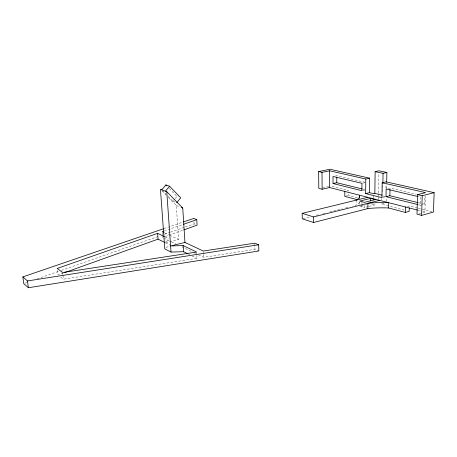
<?xml version="1.0" encoding="UTF-8"?>
<svg xmlns="http://www.w3.org/2000/svg" width="457" height="457" viewBox="0 0 457 457"><rect width="100%" height="100%" fill="white"/><g stroke="black" fill="none" stroke-linecap="round" stroke-linejoin="round"><path stroke-width="0.34" stroke-dasharray="2.29 1.71" d="M357.328 197.79L348.56 195.493L348.571 191.969M356.157 200.166L356.129 205.353L352.673 206.216M359.642 204.359L359.665 201.097M361.938 206.952L361.961 204.33M361.967 203.679L361.984 201.714M368.365 206.553L364.275 207.592L364.298 204.965M373.569 197.858L373.626 193.688M369.05 206.375L375.191 204.816L375.208 203.514M378.516 199.349L378.562 196.499M378.573 195.785L378.602 193.642M378.613 192.928L378.904 173.666M381.395 199.852L381.418 198.447M382.743 191.786L382.875 183.971M385.931 188.215L385.994 184.679M386.354 201.383L386.416 197.858M386.582 188.69L386.656 184.462M418.463 204.73L420.531 205.244L420.794 197.19L418.715 196.699M420.531 205.244L424.444 204.199L424.713 196.179M422.925 212.522L424.901 211.974L425.444 196.07M168.062 196.293L172.912 201.251L174.7 199.086M175.145 198.544L176.933 196.384L178.207 196.853M166.354 247.734L169.456 245.403M165.92 241.73L169.033 239.451M63.369 273.058L57.993 274.983L57.456 270.407M165.268 236.555L183.171 230.139M164.189 231.048L182.811 224.541M25.089 283.112L29.128 281.701M37.206 278.867L58.753 271.315M61.444 270.373L158.39 236.395M164.451 234.27L169.838 232.385M170.507 232.145L184.645 227.192M185.319 226.952L194.071 223.89L195.282 224.393M164.023 228.597L182.937 222.125M418.96 213.625L422.262 212.705M407.381 206.467L409.318 205.953L417.584 208.049M383.829 203.434L381.327 204.068L405.776 210.466M367.114 204.428L359.625 206.313L364.275 207.592M302.951 218.629L309.857 216.904M316.073 215.356L319.529 214.493M322.979 213.63L326.435 212.768M329.885 211.905L342.316 208.803M345.772 207.941L349.222 207.078M382.578 197.504L385.137 196.864M388.084 188.558L390.015 188.09L416.384 194.236M165.714 242.541L178.584 239.445L176.311 205.536L167.885 196.938M345.435 196.236L348.56 195.493M362.527 190.546L365.063 189.952M347.32 190.855L348.577 190.563L330.714 186.039M362.584 183.166L365.132 182.589M322.762 187.479L329.371 186.01M335.518 175.951L336.769 175.682L365.08 182.28M60.707 277.079L63.42 279.17L197.03 258.348L196.864 255.549M198.498 254.846L203.628 257.32L254.943 249.322L258.211 250.693M362.944 189.129L365.006 189.632M418.218 202.674L422.365 203.691M423.056 203.862L424.444 204.199M382.698 195.939L385.777 196.704M418.275 208.221L432.048 211.711M418.189 210.254L422.217 211.288M422.891 211.46L424.901 211.974M371.855 203.931L375.191 204.816M172.912 201.251L176.071 202.462M176.311 205.536L180.167 207.05M164.714 232.933L169.13 235.007M169.758 235.304L178.584 239.445M165.154 236.96L168.924 238.765M163.897 238.12L169.027 240.599M171.586 241.839L176.076 244.004M181.84 246.791L192.734 252.058M193.374 252.367L195.939 253.606M165.577 242.85L169.97 245.015M188.444 254.115L189.666 254.72M192.123 255.931L197.03 258.348M162.246 190.346L166.125 194.311M161.938 190.872L167.393 196.436M169.233 188.421L176.933 196.384M62.723 273.195L62.877 274.526M62.957 275.188L63.42 279.17M162.286 233.024L162.475 235.584M162.526 236.223L162.618 237.503M193.951 221.839L194.071 223.89M196.693 252.75L196.818 254.852M203.308 251.738L203.428 253.829M203.468 254.532L203.628 257.32M254.749 243.861L254.943 249.322M359.47 202.085A36.463 9.42 -0.5 0 1 357.157 204.719"/><path stroke-width="0.69" d="M344.812 191.432L344.807 196.384L357.351 199.709M359.345 198.332L359.368 195.168L359.562 195.676A36.537 9.186 -0.6 0 1 356.157 200.166M365.663 193.574L365.806 179.018L369.639 178.161L369.473 192.66L365.663 193.574L381.938 197.658L382.178 182.743L386.045 181.846L434.15 192.654L433.425 212.059L421.583 215.378L416.984 214.173L417.584 194.642L425.558 192.608L382.178 182.743M367.788 197.327L302.174 213.339L302.266 218.8L313.582 222.49L367.862 208.581L367.919 203.296A41.141 11.122 1.1 0 1 386.462 202.594L388.621 202.668L388.519 207.964L405.302 212.408L409.169 211.357L409.266 207.981M370.547 200.994L370.576 198.412L375.266 199.618L364.32 202.337L359.665 201.097L370.576 198.412M369.473 192.66L373.626 193.688L374.843 193.397L375.134 171.643L378.944 170.809L386.873 172.472L386.696 182.343M382.886 183.263L383.052 173.323L386.873 172.472M417.772 204.559L386.011 196.681L386.154 189.021L418.018 196.539M386.011 196.681L389.867 195.727L389.987 189.478M405.302 212.408L405.439 206.981M421.583 215.378L422.222 195.727L434.15 192.654M176.699 202.708L180.749 197.795L169.633 186.267L165.868 184.942L161.727 189.821M169.633 186.267L165.468 191.197M64.711 272.578L158.048 239.142L164.954 242.541M183.834 229.9L197.098 225.152L196.773 219.657L193.745 218.429L183.611 221.896M164.526 236.663L157.614 233.35L57.222 268.448L62.649 272.532L196.653 252.053L183.131 245.575L170.598 245.952L184.959 242.439L203.268 251.042L254.726 243.175L258.656 244.769L258.868 250.962L28.357 287.75L23.741 283.586L22.85 276.891L163.349 228.826M163.526 231.282L162.195 231.75L164.086 232.636M183.474 224.307L196.773 219.657M302.174 213.339L313.519 216.926L379.624 200.36M369.639 178.161L329.954 169.25L318.643 171.569L318.797 188.364L322.128 189.238L329.668 187.547L417.521 210.083M333.039 183.543L361.887 190.7L361.95 183.308L333.016 176.482L333.039 183.543L336.78 182.714L362.252 188.958M318.643 171.569L321.996 172.352L329.588 170.787L365.806 179.018M22.85 276.891L27.466 280.952L258.656 244.769M184.959 242.439L182.737 208.061L166.771 191.677L160.453 189.352L164.8 248.899L171.032 252.07L183.531 251.698L187.827 253.812M388.519 207.964L386.365 207.884A41.05 11.402 1.2 0 0 367.862 208.581M375.134 171.643L383.052 173.323M417.584 194.642L422.222 195.727M389.867 195.727L417.527 202.502M374.843 193.397L382.029 195.173M181.452 207.552L182.737 208.061M165.868 184.942L166.828 185.936M27.466 280.952L28.357 287.75M157.614 233.35L158.048 239.142M166.771 191.677L171.032 252.07M183.131 245.575L183.531 251.698M313.519 216.926L313.582 222.49M321.996 172.352L322.128 189.238M329.588 170.787L329.668 187.547M336.769 177.093L336.78 182.714"/></g></svg>
